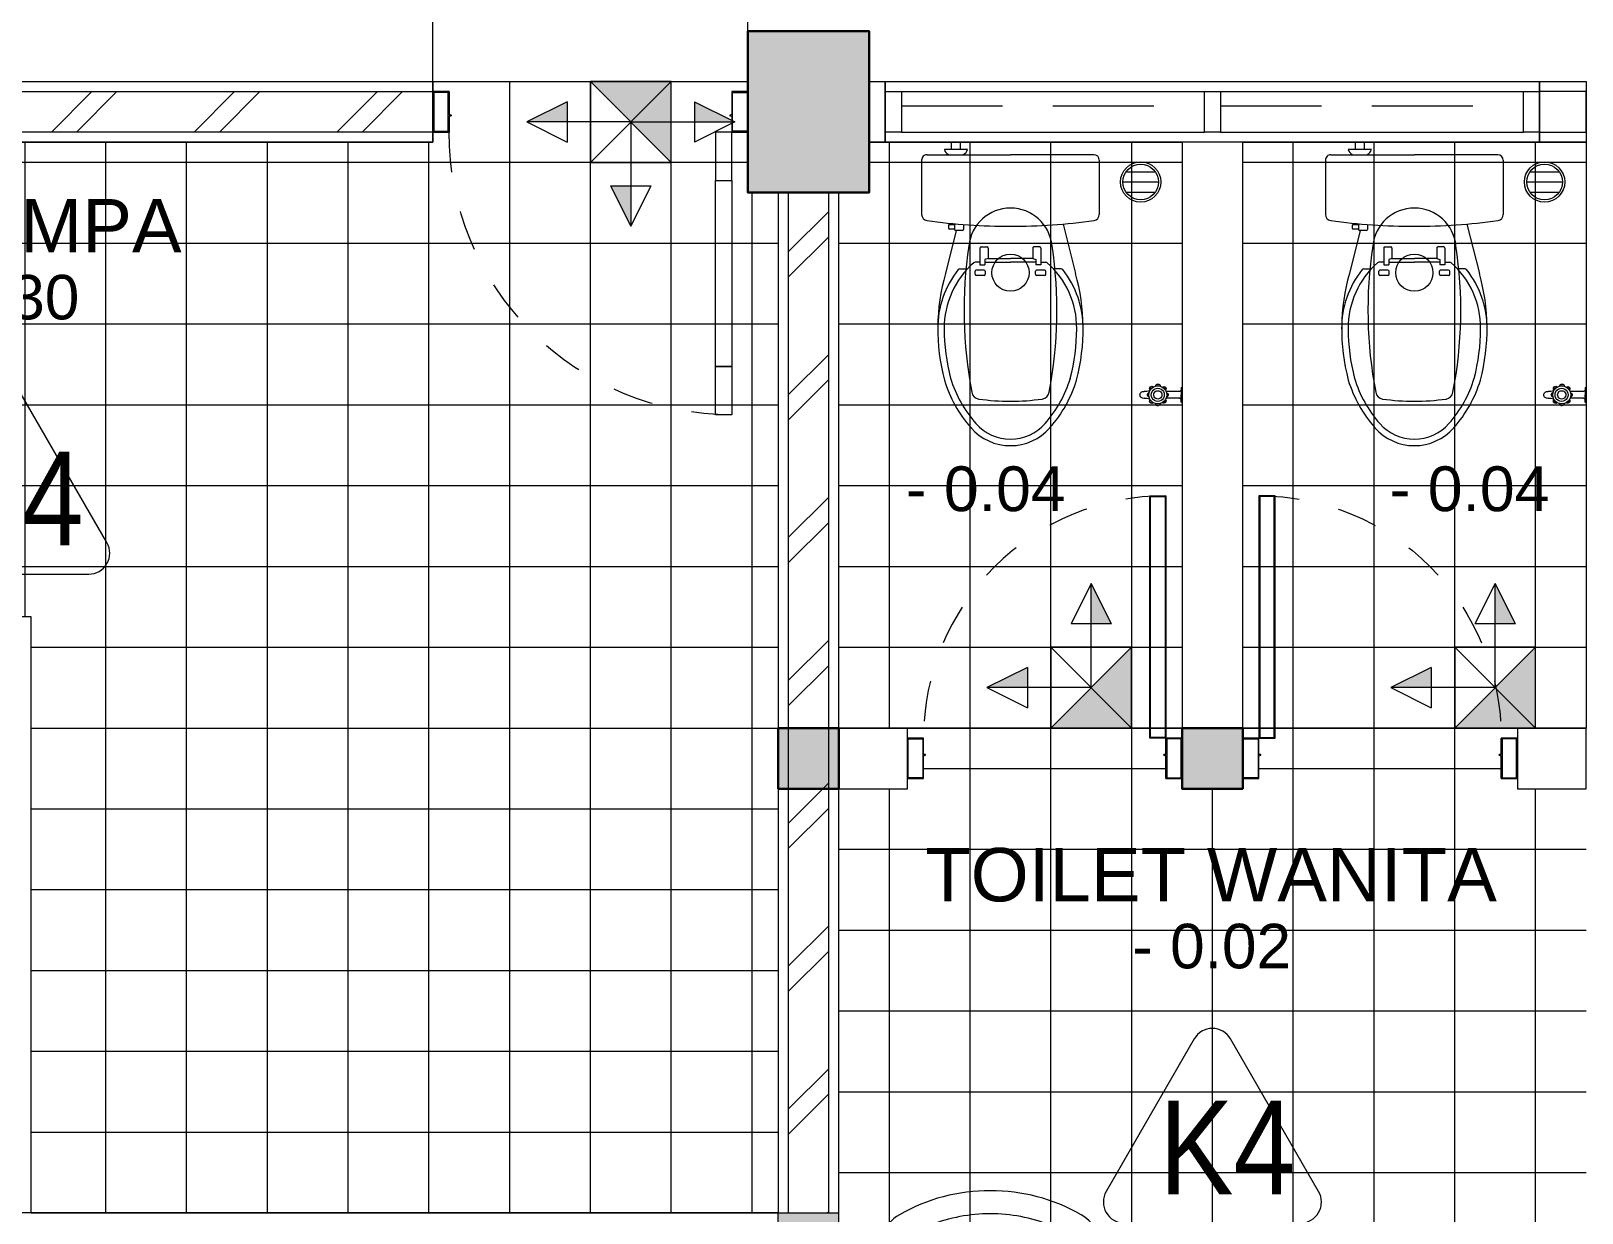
# Model space of a CAD drawing. Header units: millimetres. Extents: x -11 to 1625, y -267 to 180.
# Drawn here: x 1011.445 to 1015.285, y 140.286 to 143.211 of the extents above; entities that cross this region are included whole.
import ezdxf
from ezdxf.enums import TextEntityAlignment as Align

# ---------------------------------------------------------------- set-up
doc = ezdxf.new("R2010")
doc.units = ezdxf.units.MM
doc.linetypes.add('HIDDEN', pattern=[0.375, 0.25, -0.125])
for name, color, linetype, lineweight in [('ars', 11, 'Continuous', 5), ('dinding', 5, 'Continuous', 15), ('keramik', 73, 'Continuous', 5), ('KOLOM', 1, 'Continuous', 30), ('kus', 63, 'Continuous', 15), ('lan', 7, 'Continuous', 15), ('not', 7, 'Continuous', 20), ('SANITAIR', 4, 'Continuous', 5), ('sol kol', 8, 'Continuous', 0), ('START POINT', 8, 'Continuous', 9), ('TEXT KETERANGAN', 7, 'Continuous', 9)]:
    doc.layers.add(name, color=color, linetype=linetype, lineweight=lineweight)
doc.styles.add('ISO', font='arial.ttf', dxfattribs={"width": 0.85})
doc.styles.get("Standard").update_dxf_attribs({"font": 'ARIALUNI.TTF'})
pattern_1 = [(45, (-0.5, 3e-14), (-0.1767767, 0.1767767), []), (45, (-0.4375, 3e-14), (-0.1767767, 0.1767767), [])]

# ---------------------------------------------------------------- blocks, each defined once
blk = doc.blocks.new('NOTASI RUANG')
at = {"layer": 'not'}
for height, p in [(0.2598, (-0.0112, 0.2998)), (0.1752, (-0.0087, -0.0173))]:
    blk.add_attdef('RUANG', text='', height=height, dxfattribs=at).set_placement(p, align=Align.MIDDLE_CENTER)
blk = doc.blocks.new('P 70')
at = {"linetype": 'HIDDEN', "ltscale": 0.3}
blk.add_lwpolyline([(-0.74, 0.1, -0.414214), (-0.04, 0.8, -1.303225)], format="xyb", dxfattribs=at)
for points in [[(-0.04, 0.8), (-0.08, 0.8), (-0.08, 0.68), (-0.04, 0.68)], [(-0.04, 0.68), (-0.08, 0.68), (-0.08, 0.22), (-0.04, 0.22)], [(-0.04, 0.1), (-0.08, 0.1), (-0.08, 0.22), (-0.04, 0.22)], [(-0.7351, 0.06), (-0.74, 0.06), (-0.74, 0.0615), (-0.74, 0.1), (-0.78, 0.1), (-0.78, 0), (-0.74, 0), (-0.74, 0.0565), (-0.7351, 0.0583)], [(-0.742, 0.002), (-0.778, 0.002), (-0.778, 0.098), (-0.742, 0.098)], [(-0.0449, 0.06), (-0.04, 0.06), (-0.04, 0.0615), (-0.04, 0.1), (0, 0.1), (0, 0), (-0.04, 0), (-0.04, 0.0565), (-0.0449, 0.0583)], [(-0.038, 0.002), (-0.002, 0.002), (-0.002, 0.098), (-0.038, 0.098)]]:
    blk.add_lwpolyline(points, close=True)
blk = doc.blocks.new('KP')
at = {"layer": 'KOLOM'}
blk.add_lwpolyline([(0.075, -0.075), (-0.075, -0.075), (-0.075, 0.075), (0.075, 0.075), (0.075, -0.075)], dxfattribs=at)
blk = doc.blocks.new('washtafel L237 a')
for p, q in [((-0.2789, -0.2895), (-0.2378, 0)), ((-0.2378, 0), (0, 0)), ((0.2378, 0), (0, 0)), ((0.2789, -0.2895), (0.2378, 0)), ((-0.1485, -0.0191), (0, -0.0191)), ((0.1485, -0.0191), (0, -0.0191)), ((0, -0.1788), (-0.0059, -0.1788)), ((0, -0.1788), (0.0059, -0.1788)), ((0, -0.1934), (-0.0071, -0.1934)), ((0, -0.2017), (-0.0067, -0.2017)), ((0, -0.1934), (0.0071, -0.1934)), ((0, -0.2017), (0.0067, -0.2017))]:
    blk.add_line(p, q)
for centre, radius in [((0, -0.0432), 0.00695), ((0, -0.0432), 0.00529), ((-0.0111, -0.0848), 0.00488), ((0.0111, -0.0848), 0.00488)]:
    blk.add_circle(centre, radius)
for centre, radius, start, end in [((-0.1484, -0.0933), 0.0742, 90.0661, 157.5039), ((0.1484, -0.0933), 0.0742, 22.4961, 89.9339), ((-0.0554, -0.0846), 0.0285, 98.132, 275.8135), ((-0.0017, -0.3364), 0.2858, 89.6669, 101.6651), ((-0.0002, -0.0844), 0.0312, 89.6915, 225.3566), ((-0.0002, -0.0842), 0.0231, 89.5833, 212.8124), ((0.0017, -0.3364), 0.2858, 78.3349, 90.3331), ((0.0002, -0.0844), 0.0312, 314.6434, 90.3085), ((0.0002, -0.0842), 0.0231, 327.1876, 90.4167), ((0.0554, -0.0846), 0.0285, 264.1865, 81.868), ((-0.0493, -0.1465), 0.0337, 40.1188, 95.4553), ((-0.528, -0.216), 0.5128, 2.5647, 13.8912), ((-0.0403, -0.1261), 0.0267, 4.6349, 46.9394), ((-0.0448, -0.113), 0.03, 5.694, 32.8124), ((-0.6232, -0.1707), 0.6112, 359.8012, 5.694), ((0.6232, -0.1707), 0.6112, 174.306, 180.1988), ((0.0403, -0.1261), 0.0267, 133.0606, 175.3651), ((0.0448, -0.113), 0.03, 147.1876, 174.306), ((0.528, -0.216), 0.5128, 166.1088, 177.4353), ((0.0493, -0.1465), 0.0337, 84.5447, 139.8812), ((-0.1166, -0.1911), 0.0678, 92.544, 154.459), ((0.0121, -2.1032), 1.9842, 91.1939, 93.8059), ((-0.0121, -2.1032), 1.9842, 86.1941, 88.8061), ((0.1166, -0.1911), 0.0678, 25.541, 87.456), ((0.0679, -0.2815), 0.2732, 154.0541, 184.6243), ((0.0008, -0.1999), 0.0272, 129.5111, 54.4666), ((0.0009, -0.2), 0.0234, 136.8784, 48.8129), ((-0.0071, -0.1844), 0.009, 183.4751, 270), ((-0.0059, -0.1728), 0.006, 179.8012, 270), ((0.0059, -0.1728), 0.006, 270, 0.1988), ((0.0071, -0.1844), 0.009, 270, 356.5249), ((-0.0679, -0.2815), 0.2732, 355.3757, 25.9459), ((-0.0067, -0.1927), 0.009, 182.5647, 270), ((0.001, -0.1997), 0.0119, 184.4951, 2.4242), ((0.0067, -0.1927), 0.009, 270, 357.4353), ((-0.17, -0.3052), 0.11, 171.786, 240.1395), ((-0.119, -0.2944), 0.0858, 186.0548, 250.1625), ((0.119, -0.2944), 0.0858, 289.8375, 353.9452), ((0.17, -0.3052), 0.11, 299.8605, 8.214), ((-0.001, 0.0027), 0.4056, 248.7209, 270.1375), ((0.001, 0.0027), 0.4056, 269.8625, 291.2791), ((-0.0032, -0.0174), 0.4426, 239.9631, 270.4171), ((0.0032, -0.0174), 0.4426, 269.5829, 300.0369)]:
    blk.add_arc(centre, radius, start, end)
blk = doc.blocks.new('P 60')
at = {"linetype": 'HIDDEN', "ltscale": 0.3}
blk.add_lwpolyline([(-0.64, 0.1, -0.414214), (-0.04, 0.7, -1.303225)], format="xyb", dxfattribs=at)
for points in [[(-0.04, 0.7), (-0.04, 0.1), (-0.08, 0.1), (-0.08, 0.7)], [(-0.042, 0.698), (-0.042, 0.102), (-0.078, 0.102), (-0.078, 0.698)], [(-0.6351, 0.06), (-0.64, 0.06), (-0.64, 0.0615), (-0.64, 0.1), (-0.68, 0.1), (-0.68, 0), (-0.64, 0), (-0.64, 0.0565), (-0.6351, 0.0583)], [(-0.642, 0.002), (-0.678, 0.002), (-0.678, 0.098), (-0.642, 0.098)], [(-0.0449, 0.06), (-0.04, 0.06), (-0.04, 0.0615), (-0.04, 0.1), (0, 0.1), (0, 0), (-0.04, 0), (-0.04, 0.0565), (-0.0449, 0.0583)], [(-0.038, 0.002), (-0.002, 0.002), (-0.002, 0.098), (-0.038, 0.098)]]:
    blk.add_lwpolyline(points, close=True)
blk = doc.blocks.new('KRAN ATAS')
for p, q in [((-0.0085, 0.006), (-0.0085, 0.0396)), ((0.0085, 0.006), (0.0085, 0.0396)), ((-0.0185, 0.0015), (-0.0185, 0)), ((-0.0185, 0), (0, 0)), ((-0.018, 0.002), (0, 0.002)), ((0.018, 0.002), (0, 0.002)), ((0.0185, 0), (0, 0)), ((0.0185, 0.0015), (0.0185, 0))]:
    blk.add_line(p, q)
for centre, radius, start, end in [((-0.0001, 0.0602), 0.0223, 89.786, 270.2141), ((-0.0155, 0.075), 0.0057, 47.464, 224.6597), ((-0.0147, 0.0741), 0.0057, 60.3207, 212.5415), ((-0.0413, 0.0899), 0.0331, 343.1048, 7.2203), ((0, 0.0958), 0.00865, 90, 191.4881), ((-0.0001, 0.0803), 0.0057, 89.095, 165.324), ((-0.0001, 0.0792), 0.0057, 89.095, 152.5938), ((0, 0.0958), 0.00865, 348.5119, 90), ((0.0001, 0.0803), 0.0057, 14.676, 90.905), ((0.0001, 0.0792), 0.0057, 27.4062, 90.905), ((0.0001, 0.0602), 0.0223, 269.7859, 90.214), ((0.0413, 0.0899), 0.0331, 172.7797, 196.8952), ((0.0155, 0.075), 0.0057, 315.3403, 132.536), ((0.0147, 0.0741), 0.0057, 327.4585, 119.6793), ((-0.0215, 0.0597), 0.0057, 92.509, 270.0343), ((-0.0203, 0.0597), 0.0057, 105.45, 257.2407), ((-0.0148, 0.0454), 0.0057, 142.579, 307.6346), ((-0.014, 0.0462), 0.0057, 154.4974, 295.7282), ((-0.0001, 0.0604), 0.0162, 89.7094, 270.2949), ((-0.0001, 0.0602), 0.0102, 89.532, 270.4679), ((0.0004, 0.0397), 0.0057, 191.86, 266.0615), ((0.0001, 0.0604), 0.0162, 269.7051, 90.2906), ((0.0001, 0.0602), 0.0102, 269.5321, 90.468), ((-0.0004, 0.0397), 0.0057, 273.9385, 348.14), ((0.0148, 0.0454), 0.0057, 232.3654, 37.421), ((0.014, 0.0462), 0.0057, 244.2718, 25.5026), ((0.0215, 0.0597), 0.0057, 269.9657, 87.491), ((0.0203, 0.0597), 0.0057, 282.7593, 74.55), ((-0.018, 0.0015), 0.0005, 90, 180), ((-0.0125, 0.006), 0.004, 270, 0), ((0.0004, 0.0409), 0.0057, 205.9652, 266.0615), ((-0.0004, 0.0409), 0.0057, 273.9385, 334.0348), ((0.0125, 0.006), 0.004, 180, 270), ((0.018, 0.0015), 0.0005, 0, 90)]:
    blk.add_arc(centre, radius, start, end)
blk = doc.blocks.new('CLOSET ATAS')
for p, q in [((0, 0.2065), (0, 0)), ((0.0135, 0.22), (0.1478, 0.22)), ((0.1715, 0.1302), (0.294, 0.161)), ((0.2825, 0.1254), (0.2825, 0.1065)), ((0.2661, 0.0755), (0.2661, 0.0876)), ((0.2854, 0.0847), (0.2854, 0.0653)), ((0.2956, 0.0878), (0.2884, 0.0878)), ((0.2986, 0.0847), (0.2986, 0.0653)), ((0.2282, 0.0728), (0.2282, 0.0581)), ((0.2309, 0.0755), (0.2726, 0.0755)), ((0.2309, 0.0554), (0.2565, 0.0554)), ((0.2565, 0.0554), (0.2593, 0.0631)), ((0.2565, 0.0554), (0.2565, 0)), ((0.2593, 0.0631), (0.2726, 0.0631)), ((0.2662, 0.0631), (0.2662, 0)), ((0.2726, 0.0755), (0.2726, 0.0631)), ((0.2956, 0.0622), (0.2884, 0.0622)), ((0, -0.2065), (0, 0)), ((0.2565, -0.0554), (0.2565, 0)), ((0.2662, -0.0631), (0.2662, 0)), ((0.2282, -0.0728), (0.2282, -0.0581)), ((0.2309, -0.0554), (0.2565, -0.0554)), ((0.2309, -0.0755), (0.2726, -0.0755)), ((0.2565, -0.0554), (0.2593, -0.0631)), ((0.2593, -0.0631), (0.2726, -0.0631)), ((0.2661, -0.0755), (0.2661, -0.0876)), ((0.2726, -0.0755), (0.2726, -0.0631)), ((0.2854, -0.0653), (0.2854, -0.0847)), ((0.2956, -0.0622), (0.2884, -0.0622)), ((0.2986, -0.0653), (0.2986, -0.0847)), ((-0.013, -0.1065), (-0.013, -0.1635)), ((0.2825, -0.1254), (0.2825, -0.1065)), ((0.2956, -0.0878), (0.2884, -0.0878)), ((-0.013, -0.1235), (-0.0311, -0.1235)), ((-0.0311, -0.1235), (-0.0311, -0.1465)), ((-0.0311, -0.1465), (-0.013, -0.1465)), ((0.1707, -0.1382), (0.185, -0.1382)), ((0.1726, -0.1163), (0.185, -0.1163)), ((0.1727, -0.1509), (0.1727, -0.1382)), ((0.1843, -0.1382), (0.1843, -0.1509)), ((0.1877, -0.1191), (0.1877, -0.1355)), ((0.1877, -0.1343), (0.294, -0.161)), ((0.1754, -0.1536), (0.1816, -0.1536)), ((0.0135, -0.22), (0.1478, -0.22))]:
    blk.add_line(p, q)
blk.add_circle((0.292, 0), 0.046)
for centre, radius, start, end in [((0.0135, 0.2065), 0.0135, 90, 180), ((0.1478, 0.205), 0.015, 8.087, 90), ((-1.2701, 0.0035), 1.4471, 359.8599, 8.087), ((0.4286, -0.0506), 0.2146, 89.4826, 138.7405), ((0.4286, -0.0506), 0.2306, 89.4826, 128.7411), ((0.4306, -0.32), 0.5, 75.2789, 105.8515), ((0.4306, -0.32), 0.484, 75.2789, 90), ((0.4654, -0.1406), 0.3179, 48.5371, 73.1314), ((0.2875, 0.1254), 0.005, 128.7411, 180), ((0.4654, -0.1406), 0.3019, 48.5371, 73.1314), ((0.2354, 0), 0.1034, 95.4936, 264.5064), ((0.3852, -0.9507), 1.0657, 79.0461, 98.6197), ((0.2711, 0.0876), 0.005, 138.7405, 180), ((0.2884, 0.0847), 0.00307, 90, 180), ((0.2956, 0.0847), 0.00307, 0, 90), ((0.5848, 0.0758), 0.02, 7.8459, 81.6038), ((0.035, 0), 0.575, 352.1541, 7.8459), ((0.59, 0), 0.114, 0, 48.6581), ((0.59, 0), 0.13, 0, 48.6581), ((0.2309, 0.0728), 0.00271, 90, 180), ((0.2309, 0.0581), 0.00271, 180, 270), ((0.2884, 0.0653), 0.00307, 180, 270), ((0.2956, 0.0653), 0.00307, 270, 0), ((-1.2701, -0.0035), 1.4471, 351.913, 0.1401), ((0.59, 0), 0.114, 311.3419, 0), ((0.59, 0), 0.13, 311.3419, 0), ((0.2309, -0.0581), 0.00271, 90, 180), ((0.2309, -0.0728), 0.00271, 180, 270), ((0.2884, -0.0653), 0.00307, 90, 180), ((0.2956, -0.0653), 0.00307, 0, 90), ((-0.0162, -0.1234), 0.0171, 24.4122, 79.3868), ((0.3853, 0.9483), 1.0633, 261.358, 280.9763), ((0.2711, -0.0876), 0.005, 180, 221.2595), ((0.4286, 0.0506), 0.2146, 221.2595, 270.5174), ((0.2884, -0.0847), 0.00307, 180, 270), ((0.2956, -0.0847), 0.00307, 270, 0), ((0.4654, 0.1406), 0.3019, 286.8686, 311.4629), ((0.4654, 0.1406), 0.3179, 286.8686, 311.4629), ((0.5848, -0.0758), 0.02, 278.3962, 352.1541), ((0.1754, -0.1509), 0.00271, 180, 270), ((0.1816, -0.1509), 0.00271, 270, 0), ((0.185, -0.1191), 0.00271, 0, 90), ((0.185, -0.1355), 0.00271, 270, 0), ((0.2875, -0.1254), 0.005, 180, 231.2589), ((0.4286, 0.0506), 0.2306, 231.2589, 270.5174), ((0.4306, 0.32), 0.484, 270, 284.7211), ((-0.0162, -0.1467), 0.0171, 280.6132, 335.5878), ((0.4306, 0.32), 0.5, 254.1485, 284.7211), ((0.0135, -0.2065), 0.0135, 180, 270), ((0.1478, -0.205), 0.015, 270, 351.913)]:
    blk.add_arc(centre, radius, start, end)
blk = doc.blocks.new('*X6')
at = {"color": 0}
for p, q in [((18.4987, 19.2176), (18.5717, 19.2176)), ((18.491, 19.1926), (18.5795, 19.1926)), ((18.4987, 19.1676), (18.5717, 19.1676))]:
    blk.add_line(p, q, dxfattribs=at)
blk = doc.blocks.new('SFLOOR')
for radius in [0.05, 0.0442]:
    blk.add_circle((0, 0), radius)
blk.add_blockref('*X6', (-18.5352, -19.1926))
blk = doc.blocks.new('K1')
at = {"layer": 'KOLOM'}
blk.add_lwpolyline([(0.2, 0.15), (-0.2, 0.15), (-0.2, -0.15), (0.2, -0.15), (0.2, 0.15)], dxfattribs=at)
blk = doc.blocks.new('D1')
at = {"layer": 'ars'}
h = blk.add_hatch(dxfattribs=at)
h.set_pattern_fill('TEMBOK', color=256, scale=0.25)
h.set_pattern_definition(pattern_1)
h.paths.add_polyline_path([(-1.85, 14.3), (1.07, 14.3), (1.07, 14.2), (-1.85, 14.2)])
h = blk.add_hatch(dxfattribs=at)
h.set_pattern_fill('TEMBOK', color=256, scale=0.25)
h.set_pattern_definition([(45, (3.22, 4.5), (-0.176777, 0.176777), []), (45, (3.2825, 4.5), (-0.176777, 0.176777), [])])
h.paths.add_polyline_path([(3.925, 14.3), (3.81, 14.3), (3.81, 14.2), (3.925, 14.2)])
h = blk.add_hatch(dxfattribs=at)
h.set_pattern_fill('TEMBOK', color=256, scale=0.25)
h.set_pattern_definition(pattern_1)
h.paths.add_polyline_path([(2.05, 11.525), (2.05, 14.05), (1.95, 14.05), (1.95, 11.525)])
at = {"layer": 'sol kol'}
for points in [[(1.85, 14.45), (1.85, 14.05), (2.15, 14.05), (2.15, 14.45)], [(1.925, 12.725), (2.075, 12.725), (2.075, 12.575), (1.925, 12.575)], [(2.925, 12.725), (3.075, 12.725), (3.075, 12.575), (2.925, 12.575)], [(2.075, 11.525), (1.925, 11.525), (1.925, 11.375), (2.075, 11.375)]]:
    blk.add_hatch(color=256, dxfattribs=at).paths.add_polyline_path(points)
at = {"layer": 'ars'}
for points in [[(-1.85, 14.3), (1.07, 14.3), (1.07, 14.2), (-1.85, 14.2)], [(3.925, 14.3), (3.81, 14.3), (3.81, 14.2), (3.925, 14.2)], [(2.05, 11.525), (2.05, 14.05), (1.95, 14.05), (1.95, 11.525)]]:
    blk.add_lwpolyline(points, close=True, dxfattribs=at)
at = {"layer": 'dinding'}
for points in [[(-1.85, 14.325), (1.07, 14.325), (1.07, 14.175), (-1.85, 14.175)], [(2.15, 14.325), (2.19, 14.325), (2.19, 14.175), (2.15, 14.175)], [(3.81, 14.325), (3.925, 14.325), (3.925, 14.175), (3.81, 14.175)], [(2.925, 14.175), (2.925, 12.725), (3.075, 12.725), (3.075, 14.175)], [(2.075, 11.525), (2.075, 14.05), (1.925, 14.05), (1.925, 11.525)], [(2.245, 12.725), (2.075, 12.725), (2.075, 12.575), (2.245, 12.575)], [(3.925, 12.725), (3.755, 12.725), (3.755, 12.575), (3.925, 12.575)], [(1.925, 11.525), (-0.025, 11.525), (-0.025, 11.375), (1.925, 11.375)]]:
    blk.add_lwpolyline(points, close=True, dxfattribs=at)
at = {"layer": 'kus'}
for p, q in [((2.23, 14.3), (2.98, 14.3)), ((3.02, 14.3), (3.77, 14.3)), ((2.23, 14.2), (2.98, 14.2)), ((3.02, 14.2), (3.77, 14.2))]:
    blk.add_line(p, q, dxfattribs=at)
at = {"layer": 'kus', "linetype": 'HIDDEN'}
for p, q in [((2.23, 14.265), (2.98, 14.265)), ((3.02, 14.265), (3.77, 14.265))]:
    blk.add_line(p, q, dxfattribs=at)
at = {"layer": 'kus'}
for points in [[(2.19, 14.3), (2.23, 14.3), (2.23, 14.2), (2.19, 14.2)], [(2.98, 14.3), (3.02, 14.3), (3.02, 14.2), (2.98, 14.2)], [(3.77, 14.3), (3.81, 14.3), (3.81, 14.2), (3.77, 14.2)]]:
    blk.add_lwpolyline(points, close=True, dxfattribs=at)
at = {"layer": 'lan'}
for p, q in [((1.07, 14.325), (1.07, 14.625)), ((1.85, 14.45), (1.85, 14.625)), ((2.245, 12.725), (2.925, 12.725)), ((3.075, 12.725), (3.755, 12.725))]:
    blk.add_line(p, q, dxfattribs=at)
blk.add_lwpolyline([(1.07, 14.325), (1.85, 14.325)], dxfattribs=at)
blk.add_lwpolyline([(2.19, 14.325), (3.81, 14.325), (3.81, 14.175), (2.19, 14.175)], close=True, dxfattribs=at)
at = {"layer": 'KOLOM'}
for name, p, rotation in [('K1', (2, 14.25), 90), ('KP', (2, 12.65), 180), ('KP', (3, 12.65), 180)]:
    blk.add_blockref(name, p, dxfattribs=dict(at, rotation=rotation))
at = {"layer": 'kus', "xscale": -1, "rotation": 180}
blk.add_blockref('P 70', (1.85, 14.3), dxfattribs=at)
at = {"layer": 'kus'}
blk.add_blockref('P 60', (2.925, 12.6), dxfattribs=at)
at = {"layer": 'kus', "xscale": -1}
blk.add_blockref('P 60', (3.075, 12.6), dxfattribs=at)
at = {"layer": 'SANITAIR'}
for name, p, rotation in [('CLOSET ATAS', (2.5, 14.1439), 270), ('CLOSET ATAS', (3.5, 14.1439), 270), ('washtafel L237 a', (2.45, 11.12), 180)]:
    blk.add_blockref(name, p, dxfattribs=dict(at, rotation=rotation))
for p in [(2.8224, 14.0764), (3.8224, 14.0764)]:
    blk.add_blockref('SFLOOR', p, dxfattribs=at)
at = {"layer": 'SANITAIR', "xscale": -1, "rotation": 90}
for p in [(2.925, 13.5496), (3.925, 13.5496)]:
    blk.add_blockref('KRAN ATAS', p, dxfattribs=at)
blk = doc.blocks.new('MULAI')
at = {"layer": 'START POINT'}
h = blk.add_hatch(color=256, dxfattribs=at)
h.paths.add_polyline_path([(0, 0), (0.1, -0.1), (0.2, 0)])
h.paths.add_polyline_path([(0, -0.2), (0.1, -0.1), (0, 0)])
for points in [[(0.2576, -0.05), (0.2576, -0.1), (0.3576, -0.1)], [(0.15, -0.2582), (0.1, -0.2582), (0.1, -0.3582)]]:
    blk.add_hatch(color=256, dxfattribs=at).paths.add_polyline_path(points)
for p, q in [((0, 0), (0.2, -0.2)), ((0.2, 0), (0, -0.2)), ((0.2576, -0.05), (0.2576, -0.15)), ((0.2576, -0.05), (0.3576, -0.1)), ((0.1, -0.1), (0.3576, -0.1)), ((0.1, -0.1), (0.1, -0.3582)), ((0.3576, -0.1), (0.2576, -0.15)), ((0.15, -0.2582), (0.05, -0.2582)), ((0.1, -0.3582), (0.05, -0.2582)), ((0.15, -0.2582), (0.1, -0.3582))]:
    blk.add_line(p, q, dxfattribs=at)
blk.add_lwpolyline([(0, 0), (0.2, 0), (0.2, -0.2), (0, -0.2)], close=True, dxfattribs=at)
blk = doc.blocks.new('GO')
at = {"layer": 'START POINT'}
for points in [[(287.5929, 123.5001), (287.6929, 123.5001), (287.6929, 123.7001)], [(287.3777, 123.0838), (287.3777, 123.1838), (287.1777, 123.1838)], [(288.208, 123.1838), (288.008, 123.1838), (288.008, 123.0838)]]:
    blk.add_hatch(color=256, dxfattribs=at).paths.add_polyline_path(points)
h = blk.add_hatch(color=256, dxfattribs=at)
h.paths.add_polyline_path([(287.8929, 122.9838), (287.6929, 123.1838), (287.4929, 122.9838)])
h.paths.add_polyline_path([(287.8929, 123.3838), (287.6929, 123.1838), (287.8929, 122.9838)])
for p, q in [((287.5929, 123.5001), (287.6929, 123.7001)), ((287.6929, 123.1838), (287.6929, 123.7001)), ((287.6929, 123.7001), (287.7929, 123.5001)), ((287.5929, 123.5001), (287.7929, 123.5001)), ((287.8929, 122.9838), (287.4929, 123.3838)), ((287.4929, 122.9838), (287.8929, 123.3838)), ((287.1777, 123.1838), (287.3777, 123.2838)), ((287.3777, 123.0838), (287.3777, 123.2838)), ((288.008, 123.0838), (288.008, 123.2838)), ((288.208, 123.1838), (288.008, 123.2838)), ((287.6929, 123.1838), (287.1777, 123.1838)), ((287.3777, 123.0838), (287.1777, 123.1838)), ((287.6929, 123.1838), (288.208, 123.1838)), ((288.008, 123.0838), (288.208, 123.1838))]:
    blk.add_line(p, q, dxfattribs=at)
blk.add_lwpolyline([(287.8929, 122.9838), (287.4929, 122.9838), (287.4929, 123.3838), (287.8929, 123.3838)], close=True, dxfattribs=at)
blk = doc.blocks.new('KR4')
at = {"layer": 'TEXT KETERANGAN', "color": 2}
blk.add_lwpolyline([(-0.0866, 0.8732), (-0.5041, 0.15, 0.57735), (-0.4175, 0), (0.4175, 0, 0.57735), (0.5041, 0.15), (0.0866, 0.8732, 0.57735)], format="xyb", close=True, dxfattribs=at)
at = {"layer": 'TEXT KETERANGAN', "color": 6, "style": 'ISO', "width": 0.85}
blk.add_text('K4', height=0.44396, dxfattribs=at).set_placement((-0.2521, 0.1368))

msp = doc.modelspace()

# ---------------------------------------------------------------- hatches: boundary and pattern name
at = {"layer": 'keramik'}
h = msp.add_hatch(dxfattribs=at)
h.set_pattern_fill('_USER', color=4, scale=0.2, style=0, double=1, pattern_type=0)
h.set_pattern_definition([(0, (1012.82956, 143.08567), (0, 0.2), []), (90, (1012.82956, 143.08567), (-0.2, 1e-17), [])])
h.paths.add_polyline_path([(1012.439557, 143.085667), (1013.219557, 143.085667), (1013.219557, 143.060667), (1013.179557, 143.060667), (1013.179557, 143.004173), (1013.1746687, 143.0024143), (1013.1746687, 143.000667), (1013.179557, 143.000667), (1013.179557, 142.960667), (1013.219557, 142.960667), (1013.219557, 142.810667), (1013.294557, 142.810667), (1013.294557, 140.285667), (1011.444557, 140.285667), (1011.444557, 141.760667), (1009.444557, 141.760667), (1009.444557, 142.810667), (1009.519557, 142.810667), (1009.519557, 142.935667), (1012.439557, 142.935667), (1012.439557, 142.960667), (1012.479557, 142.960667), (1012.479557, 143.000667), (1012.4844453, 143.000667), (1012.4844453, 143.0024143), (1012.479557, 143.004173), (1012.479557, 143.060667), (1012.439557, 143.060667)])
h = msp.add_hatch(dxfattribs=at)
h.set_pattern_fill('_USER', color=4, scale=0.2, style=0, double=1, pattern_type=0)
h.set_pattern_definition([(0, (1014.16956, 141.48567), (0, 0.2), []), (90, (1014.16956, 141.48567), (-0.2, 1e-17), [])])
h.paths.add_polyline_path([(1013.444557, 141.485667), (1013.444557, 142.810667), (1013.519557, 142.810667), (1013.519557, 142.935667), (1014.294557, 142.935667), (1014.294557, 141.485667)])
h = msp.add_hatch(dxfattribs=at)
h.set_pattern_fill('_USER', color=4, scale=0.2, style=0, double=1, pattern_type=0)
h.set_pattern_definition([(0, (1015.16956, 141.48567), (0, 0.2), []), (90, (1015.16956, 141.48567), (-0.2, 1e-17), [])])
h.paths.add_polyline_path([(1014.444557, 142.935667), (1015.294557, 142.935667), (1015.294557, 141.485667), (1014.444557, 141.485667)])
h = msp.add_hatch(dxfattribs=at)
h.set_pattern_fill('_USER', color=4, scale=0.2, style=0, double=1, pattern_type=0)
h.set_pattern_definition([(0, (1015.16956, 139.18567), (0, 0.2), []), (90, (1015.16956, 139.18567), (-0.2, 1e-17), [])])
h.paths.add_polyline_path([(1013.444557, 139.880667), (1013.444557, 141.335667), (1013.614557, 141.335667), (1013.614557, 141.360667), (1013.654557, 141.360667), (1013.654557, 141.4171609), (1013.6594453, 141.4189197), (1013.6594453, 141.420667), (1013.654557, 141.420667), (1013.654557, 141.460667), (1013.614557, 141.460667), (1013.614557, 141.485667), (1014.294557, 141.485667), (1014.294557, 141.460667), (1014.254557, 141.460667), (1014.254557, 141.420667), (1014.2496687, 141.420667), (1014.2496687, 141.4189197), (1014.254557, 141.4171609), (1014.254557, 141.360667), (1014.294557, 141.360667), (1014.294557, 141.335667), (1014.444557, 141.335667), (1014.444557, 141.360667), (1014.484557, 141.360667), (1014.484557, 141.4171609), (1014.4894453, 141.4189197), (1014.4894453, 141.420667), (1014.484557, 141.420667), (1014.484557, 141.460667), (1014.444557, 141.460667), (1014.444557, 141.485667), (1015.124557, 141.485667), (1015.124557, 141.460667), (1015.084557, 141.460667), (1015.084557, 141.420667), (1015.0796687, 141.420667), (1015.0796687, 141.4189197), (1015.084557, 141.4171609), (1015.084557, 141.360667), (1015.124557, 141.360667), (1015.124557, 141.335667), (1015.294557, 141.335667), (1015.294557, 139.185667), (1015.000623, 139.185667), (1014.305623, 139.880667)])

# ---------------------------------------------------------------- linework, layer by layer
for points in [[(1012.439557, 143.085667), (1013.219557, 143.085667), (1013.219557, 143.060667), (1013.179557, 143.060667), (1013.179557, 143.004173), (1013.1746687, 143.0024143), (1013.1746687, 143.000667), (1013.179557, 143.000667), (1013.179557, 142.960667), (1013.219557, 142.960667), (1013.219557, 142.810667), (1013.294557, 142.810667), (1013.294557, 140.285667), (1011.444557, 140.285667), (1011.444557, 141.760667), (1009.444557, 141.760667)], [(1009.519557, 142.935667), (1012.439557, 142.935667), (1012.439557, 142.960667), (1012.479557, 142.960667), (1012.479557, 143.000667), (1012.4844453, 143.000667), (1012.4844453, 143.0024143), (1012.479557, 143.004173), (1012.479557, 143.060667), (1012.439557, 143.060667), (1012.439557, 143.085667)], [(1013.444557, 141.485667), (1013.444557, 142.810667), (1013.519557, 142.810667), (1013.519557, 142.935667), (1014.294557, 142.935667), (1014.294557, 141.485667), (1013.444557, 141.485667)], [(1013.444557, 139.880667), (1013.444557, 141.335667), (1013.614557, 141.335667), (1013.614557, 141.360667), (1013.654557, 141.360667), (1013.654557, 141.4171609), (1013.6594453, 141.4189197), (1013.6594453, 141.420667), (1013.654557, 141.420667), (1013.654557, 141.460667), (1013.614557, 141.460667), (1013.614557, 141.485667), (1014.294557, 141.485667), (1014.294557, 141.460667), (1014.254557, 141.460667), (1014.254557, 141.420667), (1014.2496687, 141.420667), (1014.2496687, 141.4189197), (1014.254557, 141.4171609), (1014.254557, 141.360667), (1014.294557, 141.360667), (1014.294557, 141.335667), (1014.444557, 141.335667), (1014.444557, 141.360667), (1014.484557, 141.360667), (1014.484557, 141.4171609), (1014.4894453, 141.4189197), (1014.4894453, 141.420667), (1014.484557, 141.420667), (1014.484557, 141.460667), (1014.444557, 141.460667), (1014.444557, 141.485667), (1015.124557, 141.485667), (1015.124557, 141.460667), (1015.084557, 141.460667), (1015.084557, 141.420667), (1015.0796687, 141.420667), (1015.0796687, 141.4189197), (1015.084557, 141.4171609), (1015.084557, 141.360667), (1015.124557, 141.360667), (1015.124557, 141.335667), (1015.294557, 141.335667)]]:
    msp.add_lwpolyline(points, dxfattribs=at)
msp.add_lwpolyline([(1014.444557, 142.935667), (1015.294557, 142.935667), (1015.294557, 141.485667), (1014.444557, 141.485667)], close=True, dxfattribs=at)

# ---------------------------------------------------------------- block references
at = {"layer": 'keramik', "color": 4}
msp.add_blockref('D1', (1011.369557, 128.760667), dxfattribs=at)
at = {"layer": 'lan', "xscale": -0.5000000001443823, "yscale": 0.5000000001443823, "zscale": 0.5000000001443823, "rotation": 180}
msp.add_blockref('GO', (869.0831229, 204.5775544), dxfattribs=at)
at = {"layer": 'not'}
ref = msp.add_blockref('NOTASI RUANG', (1011.372379, 142.5617063), dxfattribs=dict(at, xscale=0.5572442899154866, yscale=0.5572442899154866, zscale=0.5572442899154866))
ref.add_attrib('RUANG', '- 0.30', dxfattribs={"height": 0.1101454}).set_placement((1011.3675484, 142.5520884), align=Align.MIDDLE_CENTER)
ref.add_attrib('RUANG', 'R. POMPA', dxfattribs={"height": 0.13217448}).set_placement((1011.3661529, 142.7287612), align=Align.MIDDLE_CENTER)
ref = msp.add_blockref('NOTASI RUANG', (1013.8136399, 142.0887681), dxfattribs=dict(at, xscale=0.6323962268195373, yscale=0.6323962268195373, zscale=0.6323962268195373))
ref.add_attrib('RUANG', '- 0.04', dxfattribs={"height": 0.11078627}).set_placement((1013.8081578, 142.0778531), align=Align.MIDDLE_CENTER)
ref = msp.add_blockref('NOTASI RUANG', (1015.0114978, 142.0887681), dxfattribs=dict(at, xscale=0.6323962268195373, yscale=0.6323962268195373, zscale=0.6323962268195373))
ref.add_attrib('RUANG', '- 0.04', dxfattribs={"height": 0.11078627}).set_placement((1015.0060158, 142.0778531), align=Align.MIDDLE_CENTER)
ref = msp.add_blockref('NOTASI RUANG', (1014.372379, 140.955823), dxfattribs=dict(at, xscale=0.5572442899154866, yscale=0.5572442899154866, zscale=0.5572442899154866))
ref.add_attrib('RUANG', '- 0.02', dxfattribs={"height": 0.1101454}).set_placement((1014.3675484, 140.9462051), align=Align.MIDDLE_CENTER)
ref.add_attrib('RUANG', 'TOILET WANITA', dxfattribs={"height": 0.132174482}).set_placement((1014.3661529, 141.1228778), align=Align.MIDDLE_CENTER)
at = {"layer": 'START POINT', "xscale": -1, "rotation": 270}
for p in [(1014.169557, 141.485667), (1015.169557, 141.485667)]:
    msp.add_blockref('MULAI', p, dxfattribs=at)
at = {"layer": 'TEXT KETERANGAN', "xscale": 0.5216893565576599, "yscale": 0.5216893565576599, "zscale": 0.52168935655764}
for p in [(1011.369557, 141.8665503), (1014.369557, 140.260667)]:
    msp.add_blockref('KR4', p, dxfattribs=at)

doc.saveas('drawing.dxf')
